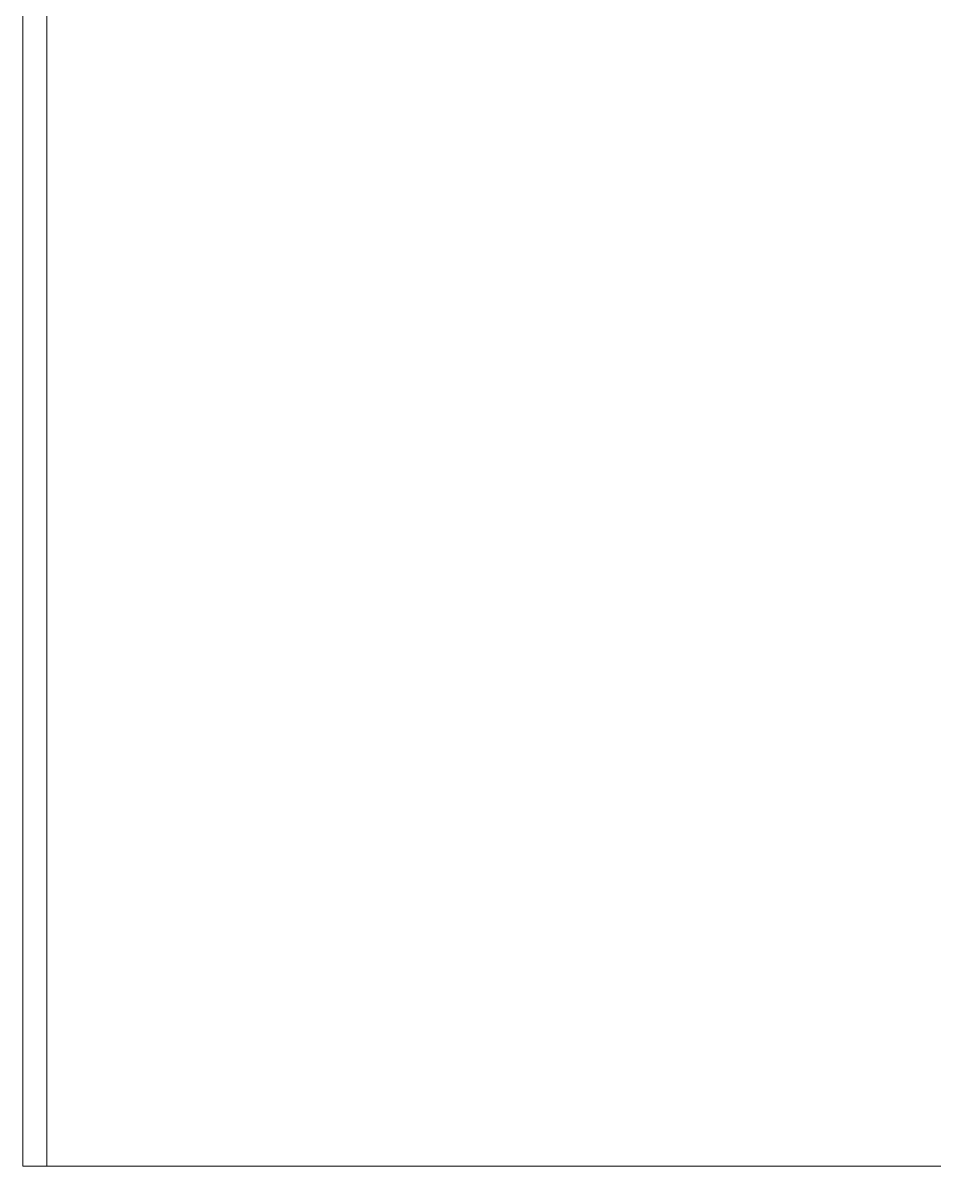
# Model space of a CAD drawing. Header units: millimetres. Extents: x 193.9 to 226.4, y 29.6 to 55.2.
# Drawn here: x 193.89 to 201.49, y 30.17 to 39.71 of the extents above; entities that cross this region are included whole.
import ezdxf

# ---------------------------------------------------------------- set-up
doc = ezdxf.new("R2010")
doc.units = ezdxf.units.MM
doc.layers.get('0').update_dxf_attribs({"lineweight": 0})
doc.layers.add('A-Draw', color=2, linetype='Continuous', lineweight=0)

msp = doc.modelspace()

# ---------------------------------------------------------------- linework, layer by layer
at = {"color": 0}
for p, q in [((193.888494061951, 30.17408631951403), (193.888494061951, 55.17408631951403)), ((194.088494824951, 54.97408651021402), (194.088494824951, 30.17408631951403)), ((194.088494824951, 30.17408631951403), (193.888494061951, 30.17408631951403))]:
    msp.add_line(p, q, dxfattribs=at)
at = {"layer": 'A-Draw'}
msp.add_line((213.688494252751, 30.17408631951403), (194.088494824951, 30.17408631951403), dxfattribs=at)

doc.saveas('drawing.dxf')
